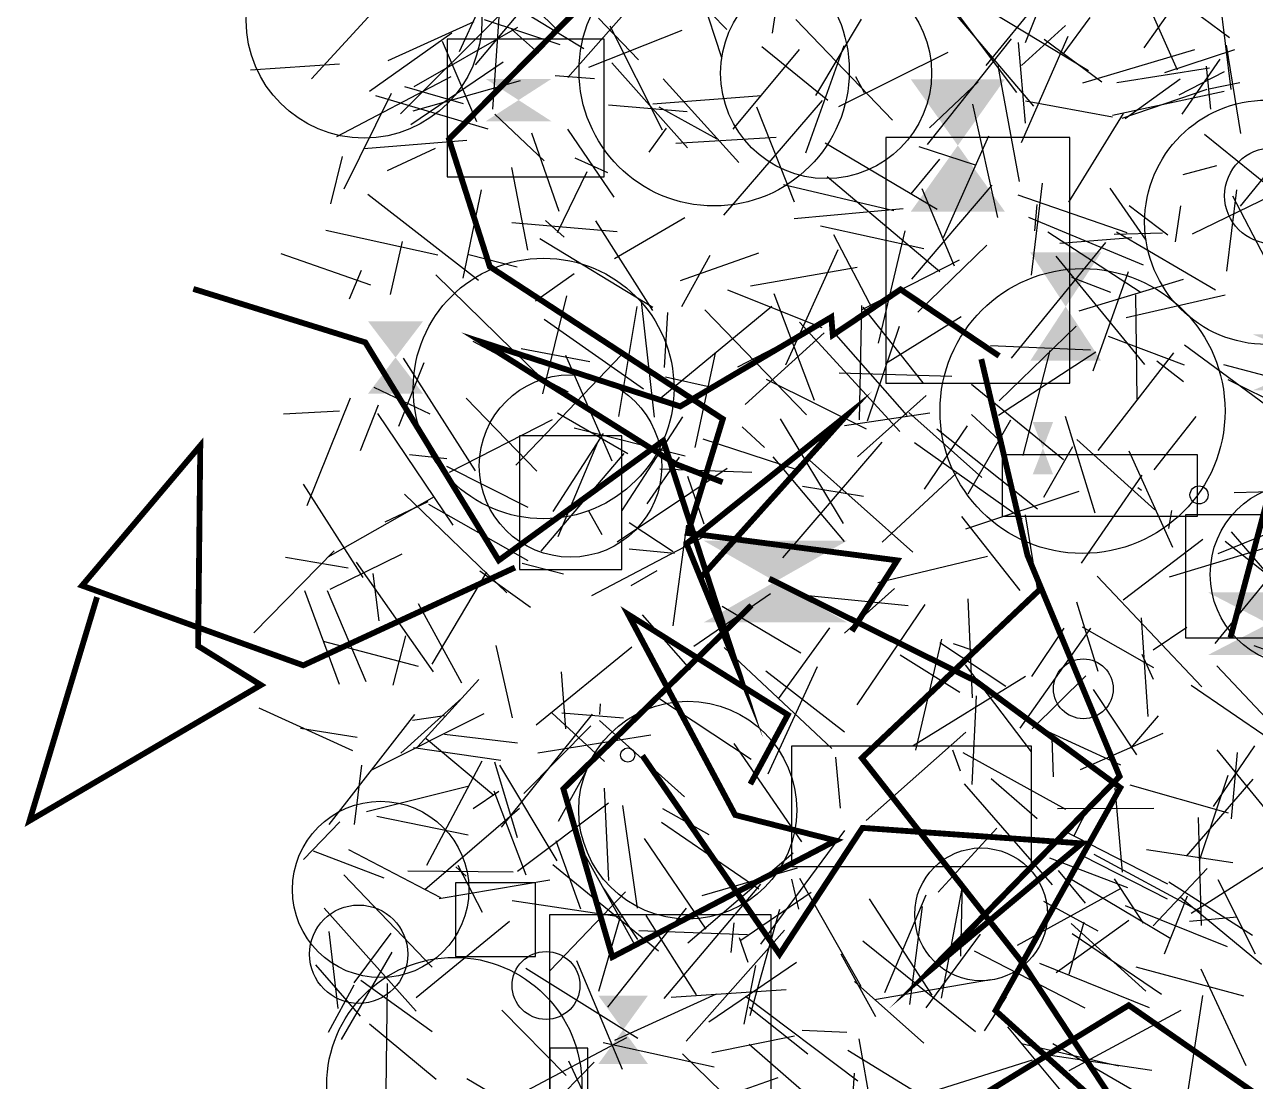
# Model space of a CAD drawing. Extents: x 39652501 to 39653363, y 39457785 to 39458687.
# Drawn here: x 39652501.2 to 39652606.8, y 39458073.1 to 39458163.8 of the extents above; entities that cross this region are included whole.
import ezdxf

# ---------------------------------------------------------------- set-up
doc = ezdxf.new("R2010")
doc.units = 0
doc.layers.get('0').update_dxf_attribs({"linetype": 'CONTINUOUS'})

msp = doc.modelspace()

# ---------------------------------------------------------------- linework, layer by layer
for p, q in [((39652557.9119, 39458170.2691), (39652560.9691, 39458160.9687)), ((39652539.8599, 39458160.329), (39652547.9016, 39458169.907)), ((39652583.6788, 39458160.2661), (39652590.9979, 39458169.2151)), ((39652595.7423, 39458169.2397), (39652604.552, 39458162.6666)), ((39652556.5191, 39458168.4014), (39652561.4248, 39458163.3629)), ((39652596.0225, 39458169.0531), (39652600.0798, 39458159.8916)), ((39652540.018, 39458167.335), (39652549.1477, 39458161.7274)), ((39652565.3523, 39458163.053), (39652565.9991, 39458167.3743)), ((39652603.5571, 39458167.4093), (39652604.673, 39458158.2091)), ((39652541.3474, 39458156.5156), (39652542.0173, 39458166.1284)), ((39652579.3792, 39458166.6328), (39652587.7379, 39458156.7705)), ((39652586.3207, 39458157.9621), (39652580.0523, 39458166.3087)), ((39652587.045, 39458162.2533), (39652588.8749, 39458166.823)), ((39652531.638, 39458165.4958), (39652525.7982, 39458159.1169)), ((39652533.4273, 39458156.1251), (39652542.3497, 39458165.0243)), ((39652540.1661, 39458165.1071), (39652538.477, 39458161.44)), ((39652546.8899, 39458163.2928), (39652545.0274, 39458165.1637)), ((39652597.2423, 39458161.7996), (39652599.5952, 39458165.1027)), ((39652532.3839, 39458160.6957), (39652539.7598, 39458164.0417)), ((39652547.1172, 39458162.0416), (39652540.6245, 39458164.1804)), ((39652547.7877, 39458159.2509), (39652552.6054, 39458164.6921)), ((39652550.4234, 39458164.3411), (39652553.8494, 39458160.754)), ((39652575.6577, 39458155.5883), (39652567.3604, 39458164.2281)), ((39652569.0752, 39458157.7), (39652572.989, 39458164.263)), ((39652592.4669, 39458159.8254), (39652584.2156, 39458164.8001)), ((39652592.5793, 39458164.39), (39652590.2525, 39458161.2381)), ((39652537.8327, 39458163.049), (39652530.7777, 39458158.037)), ((39652534.6164, 39458158.4667), (39652543.4892, 39458163.5619)), ((39652545.2702, 39458161.3443), (39652542.9443, 39458163.3794)), ((39652549.5818, 39458160.1238), (39652557.6112, 39458163.3016)), ((39652555.9154, 39458154.7127), (39652551.427, 39458163.6544)), ((39652590.492, 39458163.7017), (39652586.7076, 39458160.2833)), ((39652537.005, 39458162.3706), (39652539.9492, 39458155.4655)), ((39652570.11, 39458157.2619), (39652564.4257, 39458161.8881)), ((39652571.462, 39458161.971), (39652568.19, 39458152.7463)), ((39652585.842, 39458162.5736), (39652578.6073, 39458153.4885)), ((39652586.4346, 39458162.2513), (39652587.0335, 39458155.3119)), ((39652590.6982, 39458162.7688), (39652586.6863, 39458153.6268)), ((39652588.6604, 39458162.5475), (39652593.6125, 39458158.878)), ((39652605.5406, 39458154.4398), (39652604.3089, 39458162.016)), ((39652567.6454, 39458161.66), (39652561.9516, 39458154.8006)), ((39652571.0347, 39458156.761), (39652580.4245, 39458161.4178)), ((39652591.9723, 39458158.7849), (39652601.5893, 39458161.6451)), ((39652604.9836, 39458161.6115), (39652598.9945, 39458159.6524)), ((39652603.7345, 39458160.8224), (39652600.4592, 39458156.0973)), ((39652528.2102, 39458160.3758), (39652520.5559, 39458159.8591)), ((39652534.3217, 39458155.2061), (39652542.2369, 39458160.6009)), ((39652558.0532, 39458153.204), (39652551.5598, 39458160.4917)), ((39652584.6919, 39458160.2381), (39652586.5014, 39458150.3119)), ((39652602.8424, 39458160.0422), (39652594.8894, 39458158.7792)), ((39652604.1103, 39458159.7318), (39652600.2131, 39458157.7153)), ((39652602.9712, 39458156.5252), (39652602.6031, 39458160.222)), ((39652537.7418, 39458159.3145), (39652527.9304, 39458154.1441)), ((39652543.7048, 39458158.9449), (39652534.4799, 39458156.3519)), ((39652546.7025, 39458159.4057), (39652550.0681, 39458159.1508)), ((39652562.4494, 39458151.9506), (39652555.957, 39458159.1235)), ((39652573.2494, 39458157.9281), (39652572.5076, 39458159.3007)), ((39652583.0107, 39458158.8773), (39652578.822, 39458154.9282)), ((39652600.3408, 39458159.1065), (39652595.6156, 39458155.6836)), ((39652605.4464, 39458158.7889), (39652602.7961, 39458158.2387)), ((39652528.5909, 39458149.6861), (39652532.6633, 39458157.9099)), ((39652540.9408, 39458154.7996), (39652531.3245, 39458157.6686)), ((39652533.7786, 39458158.4757), (39652538.7943, 39458157.0173)), ((39652564.3935, 39458157.6694), (39652555.089, 39458156.9668)), ((39652604.1127, 39458158.0327), (39652594.5306, 39458155.9738)), ((39652602.6117, 39458158.2154), (39652595.32, 39458155.7266)), ((39652551.2741, 39458156.8931), (39652558.0176, 39458156.318)), ((39652555.5867, 39458156.7291), (39652560.5704, 39458153.9671)), ((39652561.1743, 39458147.437), (39652569.6304, 39458157.2773)), ((39652563.9634, 39458156.7305), (39652567.2039, 39458148.5585)), ((39652582.5013, 39458156.9617), (39652584.6691, 39458147.2158)), ((39652587.0647, 39458157.2497), (39652594.5239, 39458155.8637)), ((39652541.5315, 39458156.0846), (39652545.7479, 39458152.0885)), ((39652590.7727, 39458148.5413), (39652595.4746, 39458156.1614)), ((39652544.6632, 39458154.499), (39652547.0248, 39458147.7696)), ((39652551.7571, 39458148.9751), (39652547.7829, 39458154.8001)), ((39652556.2326, 39458154.8993), (39652554.7294, 39458152.8201)), ((39652602.4305, 39458154.3752), (39652611.709, 39458146.8464)), ((39652605.5084, 39458148.1881), (39652610.6568, 39458154.5585)), ((39652530.287, 39458153.1621), (39652539.1256, 39458153.8679)), ((39652565.659, 39458154.0974), (39652557.0699, 39458153.5772)), ((39652569.8822, 39458153.6442), (39652579.4886, 39458147.9491)), ((39652577.8969, 39458153.3143), (39652582.7527, 39458151.736)), ((39652580.0222, 39458145.511), (39652583.9075, 39458154.2239)), ((39652527.4417, 39458148.4071), (39652528.4433, 39458152.4603)), ((39652532.3229, 39458151.2703), (39652536.4278, 39458153.1627)), ((39652551.2203, 39458151.0514), (39652548.4322, 39458152.3323)), ((39652577.2428, 39458149.2636), (39652579.7049, 39458152.246)), ((39652542.945, 39458151.5249), (39652544.3145, 39458144.4283)), ((39652546.9158, 39458145.9344), (39652549.4616, 39458151.1688)), ((39652600.5979, 39458150.9242), (39652603.4717, 39458151.6973)), ((39652579.7194, 39458142.5708), (39652570.048, 39458150.71)), ((39652587.5847, 39458142.2639), (39652588.5259, 39458150.1856)), ((39652540.1257, 39458141.8133), (39652530.6294, 39458149.194)), ((39652540.3641, 39458149.6125), (39652538.7728, 39458142.0286)), ((39652566.3035, 39458150.0626), (39652575.7721, 39458147.8314)), ((39652584.1676, 39458150.0065), (39652577.2841, 39458141.9411)), ((39652580.9637, 39458143.0376), (39652578.1794, 39458149.6977)), ((39652595.7865, 39458145.913), (39652586.4345, 39458149.1303)), ((39652597.4066, 39458145.2893), (39652594.3197, 39458149.736)), ((39652609.5716, 39458149.7772), (39652601.3644, 39458145.8076)), ((39652605.1504, 39458149.6029), (39652604.3181, 39458142.6283)), ((39652604.8154, 39458149.0921), (39652607.6006, 39458143.7747)), ((39652588.0269, 39458148.349), (39652587.8179, 39458146.0714)), ((39652599.2681, 39458145.7132), (39652595.9554, 39458148.2225)), ((39652599.927, 39458145.1255), (39652600.382, 39458148.2127)), ((39652545.8844, 39458146.9701), (39652547.4845, 39458145.5459)), ((39652557.8249, 39458147.1977), (39652551.7953, 39458143.6639)), ((39652576.5743, 39458147.9667), (39652567.2141, 39458147.104)), ((39652597.1841, 39458143.1422), (39652587.3576, 39458147.2363)), ((39652527.025, 39458146.1384), (39652536.6278, 39458144.0105)), ((39652542.9762, 39458146.7987), (39652552.0304, 39458146.0242)), ((39652550.1768, 39458146.9409), (39652555.0483, 39458139.2319)), ((39652569.465, 39458146.5065), (39652578.3331, 39458144.5769)), ((39652574.4398, 39458136.4312), (39652576.7217, 39458146.0838)), ((39652596.9106, 39458140.8036), (39652588.9802, 39458145.9653)), ((39652594.6767, 39458145.7883), (39652598.8192, 39458145.9136)), ((39652594.8704, 39458146.0018), (39652603.3577, 39458141.0086)), ((39652533.5821, 39458145.1711), (39652532.5479, 39458140.6068)), ((39652545.386, 39458145.4237), (39652555.0837, 39458139.5336)), ((39652574.0097, 39458139.2128), (39652570.6055, 39458145.7259)), ((39652577.809, 39458139.1078), (39652583.7435, 39458144.8389)), ((39652585.8622, 39458135.1553), (39652593.9576, 39458145.0814)), ((39652596.1849, 39458145.469), (39652590.0075, 39458145.0036)), ((39652530.881, 39458141.4029), (39652523.1894, 39458144.1049)), ((39652543.4443, 39458142.9664), (39652539.2944, 39458144.0161)), ((39652564.146, 39458144.1732), (39652557.4273, 39458141.7851)), ((39652557.5726, 39458139.5802), (39652560.0112, 39458143.9988)), ((39652570.9434, 39458144.4371), (39652566.4683, 39458134.5521)), ((39652589.6605, 39458143.915), (39652597.2602, 39458134.602)), ((39652563.4529, 39458141.3567), (39652572.6022, 39458142.9508)), ((39652581.3766, 39458143.5604), (39652572.9641, 39458139.2733)), ((39652529.0494, 39458140.2487), (39652530.0942, 39458142.6997)), ((39652545.6638, 39458133.2944), (39652536.4747, 39458142.315)), ((39652545.0049, 39458140.0829), (39652548.3296, 39458142.4089)), ((39652591.0077, 39458142.101), (39652594.339, 39458140.8086)), ((39652591.6527, 39458139.2146), (39652600.6123, 39458141.9347)), ((39652592.8744, 39458134.0742), (39652595.8993, 39458142.5998)), ((39652561.5002, 39458141.0106), (39652569.5733, 39458137.7669)), ((39652568.9656, 39458131.5018), (39652565.4835, 39458140.6693)), ((39652547.6651, 39458140.4918), (39652545.6266, 39458132.079)), ((39652553.7089, 39458139.5834), (39652552.1319, 39458130.1392)), ((39652554.0703, 39458140.0064), (39652555.1866, 39458130.0886)), ((39652565.2999, 39458139.5736), (39652555.7698, 39458131.7181)), ((39652572.812, 39458129.8423), (39652573.0061, 39458139.6794)), ((39652595.7077, 39458138.6436), (39652604.2, 39458140.5972)), ((39652596.6405, 39458131.6216), (39652596.5246, 39458140.5956)), ((39652545.747, 39458138.4975), (39652554.2858, 39458132.5269)), ((39652556.087, 39458134.3452), (39652556.3604, 39458139.0799)), ((39652559.5417, 39458139.2857), (39652568.2546, 39458130.2885)), ((39652573.0989, 39458139.5322), (39652578.2474, 39458133.0267)), ((39652575.0464, 39458134.6871), (39652581.5323, 39458138.7208)), ((39652576.2652, 39458128.8573), (39652567.6745, 39458138.2386)), ((39652573.5137, 39458129.7664), (39652576.2407, 39458137.8879)), ((39652591.3999, 39458137.8896), (39652584.7949, 39458131.4987)), ((39652539.6335, 39458136.5933), (39652547.8079, 39458132.2639)), ((39652566.3746, 39458136.4776), (39652562.357, 39458134.3806)), ((39652562.9997, 39458131.182), (39652569.7891, 39458137.3143)), ((39652576.8944, 39458130.2401), (39652570.8169, 39458137.1645)), ((39652600.7032, 39458134.5426), (39652594.1737, 39458137.0064)), ((39652543.3386, 39458125.9553), (39652552.3575, 39458135.3975)), ((39652549.6688, 39458134.8286), (39652543.7892, 39458135.95)), ((39652551.5836, 39458126.3039), (39652547.6199, 39458135.3652)), ((39652558.7073, 39458127.4907), (39652560.4564, 39458135.5779)), ((39652592.625, 39458135.8272), (39652584.0542, 39458136.1997)), ((39652593.0998, 39458135.6706), (39652584.75, 39458130.2299)), ((39652589.1511, 39458135.7985), (39652586.8258, 39458126.8054)), ((39652599.7626, 39458135.5923), (39652593.2751, 39458127.226)), ((39652600.6941, 39458136.2866), (39652608.1932, 39458130.7602)), ((39652535.4223, 39458134.7518), (39652533.2584, 39458129.2686)), ((39652539.8541, 39458125.4657), (39652533.6917, 39458135.1582)), ((39652598.3246, 39458134.9119), (39652600.6052, 39458133.1434)), ((39652604.0536, 39458134.5982), (39652612.6383, 39458132.3299)), ((39652556.1821, 39458133.5331), (39652560.2717, 39458132.6179)), ((39652564.8001, 39458133.3419), (39652573.3995, 39458129.0732)), ((39652571.0765, 39458133.8932), (39652580.7333, 39458133.6063)), ((39652604.4174, 39458133.3221), (39652610.0105, 39458130.5377)), ((39652531.154, 39458132.6718), (39652535.9453, 39458130.3694)), ((39652582.4258, 39458132.9276), (39652590.3059, 39458126.4493)), ((39652529.12, 39458131.7161), (39652525.3896, 39458122.4611)), ((39652530.0072, 39458127.2134), (39652531.5302, 39458131.1445)), ((39652545.127, 39458125.4493), (39652539.0736, 39458131.7126)), ((39652572.6337, 39458126.6915), (39652578.54, 39458131.9463)), ((39652528.1972, 39458130.6097), (39652523.3935, 39458130.3349)), ((39652537.9499, 39458120.8094), (39652531.4791, 39458130.4029)), ((39652546.9125, 39458130.4548), (39652552.9263, 39458126.9645)), ((39652557.6221, 39458130.1257), (39652552.4318, 39458122.0703)), ((39652571.5417, 39458129.3715), (39652578.8524, 39458130.451)), ((39652583.325, 39458124.8899), (39652577.0593, 39458130.4924)), ((39652582.42, 39458130.3086), (39652584.7598, 39458128.138)), ((39652593.0359, 39458121.8352), (39652590.5042, 39458130.1532)), ((39652601.6678, 39458130.1436), (39652598.0668, 39458125.5568)), ((39652537.6274, 39458125.3531), (39652546.4832, 39458129.8819)), ((39652548.3413, 39458129.1586), (39652557.8468, 39458126.7505)), ((39652564.6554, 39458127.4863), (39652562.7357, 39458129.2451)), ((39652571.4494, 39458120.9517), (39652566.0356, 39458129.9256)), ((39652578.3886, 39458123.9015), (39652582.0829, 39458129.3399)), ((39652588.086, 39458122.1767), (39652579.4582, 39458129.0422)), ((39652585.7603, 39458129.8115), (39652582.1018, 39458123.4716)), ((39652546.5217, 39458121.9891), (39652550.8517, 39458128.6713)), ((39652567.5487, 39458125.5425), (39652559.4069, 39458128.1926)), ((39652574.7441, 39458127.9345), (39652566.2187, 39458118.0114)), ((39652591.4508, 39458128.1598), (39652598.1597, 39458122.1354)), ((39652545.5071, 39458118.572), (39652552.6351, 39458126.9588)), ((39652550.3479, 39458127.9053), (39652546.9232, 39458119.8192)), ((39652586.7787, 39458121.3328), (39652577.5298, 39458127.8731)), ((39652588.6195, 39458123.2233), (39652591.1181, 39458127.5582)), ((39652595.9234, 39458127.1937), (39652599.6798, 39458118.9241)), ((39652537.4135, 39458126.5144), (39652534.212, 39458126.8406)), ((39652537.365, 39458125.8639), (39652544.3705, 39458122.3447)), ((39652554.6028, 39458122.6341), (39652557.3725, 39458126.642)), ((39652565.3739, 39458126.6781), (39652571.4996, 39458119.4145)), ((39652568.5379, 39458126.3835), (39652577.4033, 39458118.4858)), ((39652561.4507, 39458125.6617), (39652552.0266, 39458119.3589)), ((39652555.6909, 39458125.6491), (39652563.5672, 39458125.3641)), ((39652559.495, 39458120.9057), (39652558.084, 39458124.9772)), ((39652574.7695, 39458119.3491), (39652581.1323, 39458125.2793)), ((39652597.0317, 39458125.1134), (39652591.8383, 39458117.542)), ((39652530.2201, 39458116.3142), (39652525.1215, 39458124.341)), ((39652573.158, 39458123.2813), (39652567.938, 39458124.132)), ((39652581.9259, 39458120.495), (39652591.6541, 39458123.7203)), ((39652596.6996, 39458124.0518), (39652597.0093, 39458123.8188)), ((39652604.9682, 39458123.6232), (39652609.4641, 39458123.735)), ((39652527.2302, 39458118.1054), (39652536.3383, 39458123.2736)), ((39652535.777, 39458122.818), (39652532.0871, 39458121.0619)), ((39652542.5518, 39458114.9944), (39652533.7712, 39458123.4727)), ((39652544.3945, 39458117.7579), (39652535.8748, 39458122.5949)), ((39652549.5342, 39458122.0847), (39652550.7102, 39458120.0109)), ((39652587.0431, 39458121.6949), (39652588.1579, 39458114.8474)), ((39652599.5737, 39458122.0592), (39652599.3212, 39458120.5133)), ((39652612.3279, 39458121.9066), (39652603.5635, 39458118.3555)), ((39652556.8257, 39458118.5203), (39652553.0377, 39458121.0105)), ((39652557.9825, 39458120.811), (39652556.8065, 39458112.1748)), ((39652581.5698, 39458121.5426), (39652586.5745, 39458115.2103)), ((39652559.4489, 39458119.7962), (39652549.8163, 39458114.7566)), ((39652595.4255, 39458114.394), (39652602.2871, 39458119.6153)), ((39652604.7197, 39458120.232), (39652609.2233, 39458114.9778)), ((39652527.7276, 39458118.5952), (39652520.8533, 39458111.5589)), ((39652553.0581, 39458118.768), (39652556.9555, 39458118.4158)), ((39652599.4281, 39458116.3871), (39652608.0278, 39458118.975)), ((39652603.3413, 39458110.65), (39652610.0966, 39458118.9566)), ((39652609.0429, 39458115.5683), (39652604.1882, 39458119.4046)), ((39652528.9302, 39458117.1265), (39652523.5498, 39458118.0215)), ((39652527.4071, 39458115.3307), (39652533.5787, 39458118.3572)), ((39652529.6352, 39458117.6482), (39652536.244, 39458108.2324)), ((39652543.8826, 39458117.5415), (39652547.4044, 39458116.624)), ((39652583.8085, 39458118.1203), (39652574.3957, 39458115.8463)), ((39652531.0689, 39458116.6744), (39652531.5684, 39458112.5858)), ((39652536.1553, 39458108.8668), (39652540.8517, 39458116.7869)), ((39652540.2497, 39458116.8912), (39652544.5819, 39458113.7833)), ((39652553.2369, 39458115.6262), (39652555.4549, 39458116.9197)), ((39652593.207, 39458116.4415), (39652602.1985, 39458106.9256)), ((39652571.5311, 39458111.5482), (39652575.8268, 39458115.3704)), ((39652528.1967, 39458107.1383), (39652525.209, 39458115.16)), ((39652530.4878, 39458107.3527), (39652527.1587, 39458115.183)), ((39652558.6083, 39458110.4346), (39652565.1825, 39458114.947)), ((39652568.1245, 39458114.791), (39652576.9971, 39458113.9036)), ((39652582.5214, 39458105.9801), (39652582.1496, 39458114.4889)), ((39652591.4263, 39458114.2386), (39652593.2623, 39458108.2747)), ((39652538.6963, 39458107.2364), (39652534.9614, 39458114.065)), ((39652567.7934, 39458109.8254), (39652561.0288, 39458113.84)), ((39652572.6024, 39458105.3742), (39652578.4418, 39458113.997)), ((39652558.3266, 39458108.4163), (39652554.1978, 39458113.1231)), ((39652597.5883, 39458104.3917), (39652597.0186, 39458112.8654)), ((39652533.8632, 39458111.3164), (39652532.7851, 39458107.0875)), ((39652565.8594, 39458105.8995), (39652570.2757, 39458112.0036)), ((39652586.587, 39458103.3897), (39652592.6621, 39458111.9627)), ((39652590.3473, 39458111.9599), (39652587.5607, 39458107.8324)), ((39652598.0795, 39458108.5551), (39652591.9543, 39458112.0686)), ((39652600.8925, 39458112.019), (39652598.0097, 39458110.0861)), ((39652534.9744, 39458108.6853), (39652526.8321, 39458110.8358)), ((39652543.043, 39458104.2758), (39652541.6312, 39458110.4739)), ((39652553.271, 39458110.3492), (39652545.0593, 39458103.646)), ((39652570.4271, 39458101.6409), (39652561.1945, 39458110.2966)), ((39652579.8391, 39458111.0338), (39652577.6299, 39458101.5027)), ((39652585.3604, 39458106.9677), (39652579.7148, 39458110.7134)), ((39652582.8122, 39458109.975), (39652580.8837, 39458110.6094)), ((39652606.6604, 39458110.4711), (39652611.8201, 39458108.6169)), ((39652576.3138, 39458109.6651), (39652581.4152, 39458106.4653)), ((39652597.0409, 39458109.7275), (39652597.9994, 39458107.6031)), ((39652547.6194, 39458103.3257), (39652547.2409, 39458108.2254)), ((39652564.7688, 39458108.3041), (39652571.5324, 39458103.0734)), ((39652569.1761, 39458108.6599), (39652564.9379, 39458099.4222)), ((39652581.8832, 39458108.8217), (39652587.5394, 39458101.3505)), ((39652592.2453, 39458107.8881), (39652587.6309, 39458103.3373)), ((39652612.7537, 39458098.8682), (39652603.4897, 39458108.7317)), ((39652540.1622, 39458107.5535), (39652534.9127, 39458101.8085)), ((39652577.4259, 39458101.8898), (39652587.0665, 39458107.8564)), ((39652601.2756, 39458107.0713), (39652607.9724, 39458102.4964)), ((39652533.4484, 39458101.2394), (39652538.6909, 39458105.957)), ((39652555.2473, 39458106.1976), (39652563.5116, 39458100.7279)), ((39652582.8256, 39458106.1647), (39652582.4408, 39458098.5343)), ((39652592.8749, 39458106.6987), (39652596.5754, 39458101.0846)), ((39652529.3305, 39458101.4333), (39652521.3062, 39458105.1131)), ((39652550.5286, 39458104.5537), (39652550.5808, 39458105.4741)), ((39652527.3052, 39458095.1049), (39652534.6472, 39458104.5455)), ((39652530.904, 39458099.7919), (39652540.609, 39458104.643)), ((39652537.2045, 39458104.4349), (39652534.475, 39458104.047)), ((39652542.0856, 39458094.8963), (39652549.8965, 39458104.5812)), ((39652550.9458, 39458100.5298), (39652546.4295, 39458104.6948)), ((39652547.2681, 39458104.6956), (39652552.5652, 39458104.2829)), ((39652550.5118, 39458104.0458), (39652557.7952, 39458097.4964)), ((39652595.227, 39458100.2164), (39652587.5253, 39458103.7678)), ((39652598.4452, 39458104.4315), (39652596.0729, 39458101.663)), ((39652529.7011, 39458102.5926), (39652524.854, 39458103.3422)), ((39652543.4765, 39458102.0918), (39652537.207, 39458102.8341)), ((39652544.0057, 39458097.7636), (39652549.7526, 39458103.5704)), ((39652554.921, 39458102.7944), (39652545.2036, 39458101.2486)), ((39652581.9394, 39458103.0429), (39652573.3919, 39458095.4601)), ((39652598.8427, 39458102.9309), (39652591.76, 39458099.8093)), ((39652534.5433, 39458101.7292), (39652542.036, 39458100.6332)), ((39652535.6237, 39458102.4924), (39652541.4256, 39458097.6238)), ((39652567.8587, 39458093.6214), (39652562.0677, 39458102.078)), ((39652580.7979, 39458101.5354), (39652581.4643, 39458099.7082)), ((39652589.3188, 39458102.5235), (39652589.4217, 39458099.2054)), ((39652603.1937, 39458096.6639), (39652606.7501, 39458101.8802)), ((39652540.4001, 39458100.5625), (39652535.6657, 39458091.5861)), ((39652571.1942, 39458096.5225), (39652570.7746, 39458100.8946)), ((39652581.6952, 39458101.3059), (39652590.4965, 39458096.432)), ((39652603.4734, 39458101.5298), (39652610.9883, 39458092.3175)), ((39652605.2085, 39458101.2912), (39652604.7153, 39458095.586)), ((39652529.4804, 39458095.1177), (39652530.1257, 39458100.1955)), ((39652543.4606, 39458093.9594), (39652541.5131, 39458100.4656)), ((39652546.8865, 39458092.0056), (39652541.9585, 39458100.2021)), ((39652549.3915, 39458099.7397), (39652546.9736, 39458095.3842)), ((39652530.52, 39458096.2421), (39652539.2226, 39458098.4048)), ((39652581.7937, 39458098.611), (39652589.3548, 39458089.9386)), ((39652584.1161, 39458099.0598), (39652588.0457, 39458095.6247)), ((39652604.476, 39458096.0802), (39652596.0292, 39458098.5019)), ((39652600.8719, 39458092.4028), (39652606.6051, 39458098.9987)), ((39652601.9778, 39458092.0216), (39652604.4461, 39458099.3581)), ((39652541.8554, 39458097.9384), (39652539.6671, 39458096.451)), ((39652544.2046, 39458090.7666), (39652541.4721, 39458097.9869)), ((39652551.2981, 39458090.2952), (39652550.9407, 39458098.2297)), ((39652595.3856, 39458091.0084), (39652594.7542, 39458098.2244)), ((39652535.5098, 39458089.5221), (39652543.6503, 39458096.5028)), ((39652543.4755, 39458091.1139), (39652551.2708, 39458096.9725)), ((39652553.7781, 39458087.9204), (39652552.5124, 39458096.7465)), ((39652559.9204, 39458094.2385), (39652555.9265, 39458096.4479)), ((39652598.0843, 39458096.4757), (39652589.7952, 39458096.4678)), ((39652591.2326, 39458094.1824), (39652592.6229, 39458096.9105)), ((39652528.2131, 39458095.3363), (39652525.1168, 39458092.1143)), ((39652539.2452, 39458094.1841), (39652531.387, 39458095.7915)), ((39652564.1786, 39458089.5649), (39652555.8354, 39458095.273)), ((39652601.874, 39458095.7262), (39652602.1253, 39458086.4458)), ((39652571.5354, 39458094.5999), (39652564.3277, 39458084.8472)), ((39652579.5762, 39458089.3134), (39652584.5891, 39458094.8075)), ((39652590.2757, 39458094.6325), (39652599.2534, 39458090.0074)), ((39652546.7606, 39458093.7316), (39652548.8772, 39458087.8729)), ((39652548.8412, 39458093.2246), (39652553.5028, 39458084.8231)), ((39652559.6642, 39458086.1151), (39652554.3679, 39458093.9255)), ((39652601.2741, 39458087.504), (39652610.9272, 39458093.6619)), ((39652532.0436, 39458090.5051), (39652525.9707, 39458092.8232)), ((39652536.9031, 39458088.8176), (39652528.9968, 39458092.93)), ((39652558.0729, 39458084.9519), (39652567.1374, 39458092.6741)), ((39652589.1193, 39458092.25), (39652595.7993, 39458089.6981)), ((39652591.9756, 39458092.4134), (39652599.2086, 39458088.7385)), ((39652592.9359, 39458092.561), (39652602.0377, 39458087.6438)), ((39652597.4273, 39458092.9758), (39652604.8588, 39458091.8473)), ((39652534.0598, 39458091.1365), (39652543.1113, 39458091.0436)), ((39652539.0688, 39458090.6662), (39652538.18, 39458091.4788)), ((39652538.356, 39458091.6131), (39652540.4495, 39458087.5869)), ((39652546.5116, 39458091.6724), (39652555.5779, 39458084.2774)), ((39652567.481, 39458091.3586), (39652559.2859, 39458088.9893)), ((39652592.1982, 39458088.3597), (39652589.8892, 39458091.1541)), ((39652598.0006, 39458086.4037), (39652602.6441, 39458091.3335)), ((39652528.5615, 39458090.7966), (39652536.1351, 39458082.876)), ((39652546.2458, 39458090.3454), (39652536.7493, 39458088.7211)), ((39652564.3127, 39458089.9989), (39652556.0366, 39458080.1888)), ((39652567.6098, 39458087.8416), (39652566.9995, 39458090.4321)), ((39652567.6607, 39458090.5135), (39652572.9274, 39458081.237)), ((39652581.6366, 39458090.1813), (39652581.482, 39458083.8115)), ((39652599.5324, 39458085.3071), (39652591.0247, 39458090.3721)), ((39652597.1942, 39458086.6472), (39652594.6903, 39458090.4521)), ((39652599.3445, 39458090.193), (39652606.5448, 39458085.622)), ((39652603.5643, 39458090.3822), (39652606.7601, 39458084.0084)), ((39652552.7318, 39458089.3213), (39652546.2651, 39458082.5831)), ((39652550.8732, 39458089.5868), (39652553.7743, 39458085.2438)), ((39652562.6431, 39458085.195), (39652568.6552, 39458089.3097)), ((39652578.4996, 39458089.0561), (39652574.9738, 39458080.6742)), ((39652579.8641, 39458080.2171), (39652581.6153, 39458089.6126)), ((39652595.2501, 39458089.6096), (39652586.3524, 39458084.7266)), ((39652600.9353, 39458088.9677), (39652598.9479, 39458083.9847)), ((39652534.7788, 39458079.075), (39652526.8833, 39458087.9167)), ((39652552.5679, 39458087.1373), (39652543.0107, 39458088.5524)), ((39652551.225, 39458079.444), (39652557.9707, 39458087.9236)), ((39652563.4303, 39458078.7018), (39652565.968, 39458087.8541)), ((39652579.0576, 39458080.4606), (39652573.6615, 39458088.7311)), ((39652577.1332, 39458079.6596), (39652578.2289, 39458088.0632)), ((39652588.5998, 39458088.5415), (39652593.2675, 39458085.9789)), ((39652595.6149, 39458088.1499), (39652604.3541, 39458084.6445)), ((39652607.2972, 39458083.1016), (39652600.36, 39458088.8535)), ((39652534.7725, 39458080.2682), (39652542.7913, 39458086.8008)), ((39652550.4387, 39458080.7929), (39652552.2622, 39458087.0221)), ((39652558.8366, 39458080.4761), (39652554.5142, 39458087.2867)), ((39652595.9268, 39458086.8658), (39652589.6815, 39458082.371)), ((39652605.2306, 39458087.1475), (39652601.144, 39458086.7842)), ((39652527.2754, 39458085.9139), (39652528.0563, 39458079.3297)), ((39652529.4478, 39458081.5168), (39652532.6209, 39458085.7819)), ((39652553.892, 39458086.0088), (39652563.2121, 39458085.6655)), ((39652566.3919, 39458086.0468), (39652557.949, 39458076.5234)), ((39652562.025, 39458086.6617), (39652561.7776, 39458084.1176)), ((39652592.0573, 39458086.7304), (39652590.7687, 39458082.2338)), ((39652597.3806, 39458080.7966), (39652590.9696, 39458086.6202)), ((39652591.0495, 39458085.7487), (39652598.7276, 39458080.5427)), ((39652562.4926, 39458085.4015), (39652563.2394, 39458083.2882)), ((39652582.7689, 39458077.3106), (39652573.0971, 39458085.0984)), ((39652583.1731, 39458085.6864), (39652578.4976, 39458079.367)), ((39652528.3692, 39458076.6659), (39652532.7215, 39458084.1611)), ((39652574.2101, 39458078.6132), (39652571.2482, 39458083.984)), ((39652592.1674, 39458079.3522), (39652582.6688, 39458084.2282)), ((39652529.9952, 39458078.6613), (39652526.1527, 39458083.078)), ((39652544.1816, 39458082.7709), (39652553.8004, 39458076.7757)), ((39652552.4674, 39458074.0771), (39652548.5614, 39458083.4068)), ((39652567.4065, 39458083.2631), (39652559.8842, 39458078.1517)), ((39652563.8883, 39458082.9979), (39652562.9035, 39458077.9738)), ((39652597.6998, 39458079.3758), (39652588.2747, 39458083.1894)), ((39652605.7919, 39458080.3899), (39652596.5476, 39458082.8602)), ((39652602.1109, 39458082.7178), (39652605.9673, 39458074.4291)), ((39652530.0245, 39458081.7432), (39652536.1474, 39458077.3546)), ((39652572.376, 39458081.6384), (39652578.3481, 39458076.3539)), ((39652584.0637, 39458081.7813), (39652574.0979, 39458080.0527)), ((39652529.4228, 39458081.3292), (39652527.2281, 39458077.2514)), ((39652532.1978, 39458072.2018), (39652532.3164, 39458081.4497)), ((39652551.8114, 39458076.5944), (39652560.5361, 39458080.5806)), ((39652566.5096, 39458080.9205), (39652556.6542, 39458080.2492)), ((39652602.2397, 39458080.441), (39652600.9373, 39458071.8888)), ((39652563.0448, 39458080.388), (39652572.6626, 39458073.118)), ((39652563.3616, 39458079.4261), (39652568.3939, 39458075.4119)), ((39652583.5542, 39458077.3853), (39652585.4323, 39458080.3066)), ((39652547.6584, 39458073.5676), (39652542.1233, 39458079.1825)), ((39652600.3763, 39458079.1441), (39652590.7862, 39458073.9652)), ((39652536.5042, 39458073.2312), (39652530.7772, 39458077.9829)), ((39652571.7301, 39458077.2675), (39652567.9076, 39458077.4167)), ((39652585.52, 39458077.7334), (39652591.4724, 39458070.6109)), ((39652552.8168, 39458076.7949), (39652543.747, 39458071.9796)), ((39652550.8189, 39458076.3959), (39652560.3363, 39458074.302)), ((39652560.1352, 39458075.5313), (39652567.239, 39458076.9637)), ((39652569.4125, 39458070.9401), (39652563.3391, 39458076.2139)), ((39652574.3711, 39458067.7061), (39652572.7946, 39458076.6991)), ((39652595.0636, 39458074.3774), (39652586.716, 39458076.2724)), ((39652598.3145, 39458071.1106), (39652589.4112, 39458076.2951)), ((39652557.6163, 39458075.4197), (39652562.121, 39458071.0522)), ((39652580.5456, 39458070.3546), (39652571.8105, 39458075.7234)), ((39652597.9098, 39458073.9881), (39652589.0026, 39458075.3228)), ((39652550.0355, 39458074.7138), (39652542.0038, 39458066.4972)), ((39652547.84, 39458074.8357), (39652551.5364, 39458066.8841)), ((39652587.6323, 39458074.8888), (39652578.6413, 39458072.0457)), ((39652539.1207, 39458073.3118), (39652548.6366, 39458067.7245)), ((39652559.5282, 39458071.1663), (39652565.832, 39458073.3875)), ((39652571.7618, 39458065.0085), (39652572.4004, 39458073.7666))]:
    msp.add_line(p, q)
at = {"const_width": 0.5}
for points in [[(39652540.7963, 39458166.3628), (39652556.2851, 39458172.8362), (39652537.5898, 39458153.9499), (39652541.0941, 39458143.0034), (39652561.0901, 39458129.9261), (39652558.0945, 39458120.1325), (39652576.0538, 39458117.7889), (39652572.1702, 39458111.7148)], [(39652559.2789, 39458116.4081), (39652571.6563, 39458130.1876), (39652557.9755, 39458119.2271), (39652562.2353, 39458108.825), (39652555.9786, 39458128.0599), (39652541.8651, 39458117.7896), (39652530.4108, 39458136.5036), (39652515.6546, 39458141.0946)], [(39652584.7918, 39458135.3389), (39652576.3388, 39458141.0468), (39652570.5245, 39458137.1322), (39652570.3956, 39458138.6743), (39652557.4279, 39458131.0076), (39652540.4486, 39458136.5166), (39652557.0669, 39458126.0505), (39652561.0662, 39458124.4997)], [(39652604.6461, 39458111.1516), (39652609.9701, 39458131.079), (39652629.9379, 39458124.2178), (39652646.1845, 39458133.9712), (39652639.8357, 39458130.7312), (39652642.5492, 39458114.2282), (39652644.2702, 39458120.4917), (39652655.8762, 39458116.8432)], [(39652583.2665, 39458135.0688), (39652587.2242, 39458118.2312), (39652595.1337, 39458099.2393), (39652578.9594, 39458082.6604), (39652591.8969, 39458093.491), (39652573.0674, 39458094.824), (39652565.955, 39458083.9682), (39652554.1867, 39458101.0297)], [(39652543.2564, 39458117.171), (39652525.0901, 39458108.7776), (39652506.1077, 39458115.622), (39652516.2516, 39458127.6424), (39652516.0675, 39458110.4322), (39652521.4531, 39458107.085), (39652501.602, 39458095.4367), (39652507.3901, 39458114.6328)], [(39652588.4467, 39458115.4379), (39652573.0162, 39458100.8186), (39652586.8118, 39458083.2148), (39652596.8129, 39458068.0054), (39652584.4903, 39458079.1322), (39652595.1937, 39458098.2754), (39652582.7909, 39458107.4309), (39652565.0716, 39458116.2205)], [(39652563.4478, 39458098.5784), (39652566.6649, 39458104.5321), (39652552.9698, 39458113.1468), (39652562.1479, 39458095.9299), (39652570.7719, 39458093.7315), (39652551.613, 39458083.7364), (39652547.4066, 39458098.1799), (39652563.5459, 39458113.9283)], [(39652634.2889, 39458054.0473), (39652631.0079, 39458042.7744), (39652637.994, 39458060.3461), (39652629.2963, 39458066.3793), (39652611.1511, 39458064.3381), (39652615.5382, 39458065.9313), (39652595.9182, 39458079.595), (39652580.7291, 39458070.2789)]]:
    msp.add_lwpolyline(points, dxfattribs=at)
for centre, radius in [((39652530.3057, 39458164.1542), 10.1143), ((39652560.3433, 39458159.8028), 11.5909), ((39652569.9499, 39458159.6143), 9.0473), ((39652607.7721, 39458146.8136), 10.49), ((39652608.2667, 39458149.0943), 4.1228), ((39652545.71, 39458132.5436), 11.1888), ((39652591.9526, 39458130.6139), 12.229), ((39652548.0208, 39458125.8941), 7.8308), ((39652601.9465, 39458123.4114), 0.7765), ((39652610.7486, 39458116.5884), 7.8414), ((39652592.0223, 39458106.7629), 2.5644), ((39652558.0782, 39458096.3439), 9.3508), ((39652552.9283, 39458101.0757), 0.6077), ((39652531.724, 39458089.5373), 7.5686), ((39652583.2486, 39458087.3975), 5.6992), ((39652529.8423, 39458083.9774), 4.2192), ((39652538.0489, 39458072.7567), 10.9489), ((39652545.9166, 39458081.2921), 2.9127)]:
    msp.add_circle(centre, radius)
for points in [[(39652540.7327, 39458155.4796), (39652546.3936, 39458155.4796), (39652546.3936, 39458159.128), (39652540.7327, 39458159.128)], [(39652577.2087, 39458147.7197), (39652585.2967, 39458147.7197), (39652585.2967, 39458159.0968), (39652577.2087, 39458159.0968)], [(39652587.4641, 39458134.9192), (39652593.5525, 39458134.9192), (39652593.5525, 39458144.2265), (39652587.4641, 39458144.2265)], [(39652530.6537, 39458132.1126), (39652535.356, 39458132.1126), (39652535.356, 39458138.3008), (39652530.6537, 39458138.3008)], [(39652606.5749, 39458132.3906), (39652618.0099, 39458132.3906), (39652618.0099, 39458137.1842), (39652606.5749, 39458137.1842)], [(39652587.6775, 39458125.1684), (39652589.4271, 39458125.1684), (39652589.4271, 39458129.6598), (39652587.6775, 39458129.6598)], [(39652559.458, 39458112.4714), (39652571.7464, 39458112.4714), (39652571.7464, 39458119.4714), (39652559.458, 39458119.4714)], [(39652602.6939, 39458109.6548), (39652613.1253, 39458109.6548), (39652613.1253, 39458115.0514), (39652602.6939, 39458115.0514)], [(39652550.4161, 39458074.5656), (39652554.6576, 39458074.5656), (39652554.6576, 39458080.4143), (39652550.4161, 39458080.4143)]]:
    msp.add_solid(points)
for points in [[(39652537.4491, 39458150.7261, 19730366.2), (39652550.912, 39458150.7261, 19730366.2), (39652550.912, 39458162.536, 19730366.2), (39652537.4491, 39458162.536, 19730366.2)], [(39652575.0618, 39458132.99, 19730366.2), (39652590.8611, 39458132.99, 19730366.2), (39652590.8611, 39458154.0996, 19730366.2), (39652575.0618, 39458154.0996, 19730366.2)], [(39652543.6322, 39458116.9977), (39652552.4171, 39458116.9977), (39652552.4171, 39458128.4801), (39652543.6322, 39458128.4801)], [(39652585.0697, 39458121.5753), (39652601.8253, 39458121.5753), (39652601.8253, 39458126.8453), (39652585.0697, 39458126.8453)], [(39652600.7868, 39458111.1301), (39652617.4047, 39458111.1301), (39652617.4047, 39458121.6863), (39652600.7868, 39458121.6863)], [(39652566.9931, 39458091.5133, 19730366.2), (39652587.5788, 39458091.5133, 19730366.2), (39652587.5788, 39458101.8388, 19730366.2), (39652566.9931, 39458101.8388, 19730366.2)], [(39652538.1633, 39458083.775, 19730366.2), (39652545.0027, 39458083.775, 19730366.2), (39652545.0027, 39458090.1011, 19730366.2), (39652538.1633, 39458090.1011, 19730366.2)], [(39652546.2261, 39458071.7858), (39652565.2305, 39458071.7858), (39652565.2305, 39458087.3606), (39652546.2261, 39458087.3606)], [(39652546.241, 39458071.4206), (39652549.5008, 39458071.4206), (39652549.5008, 39458075.9012), (39652546.241, 39458075.9012)]]:
    msp.add_3dface(points)

doc.saveas('drawing.dxf')
